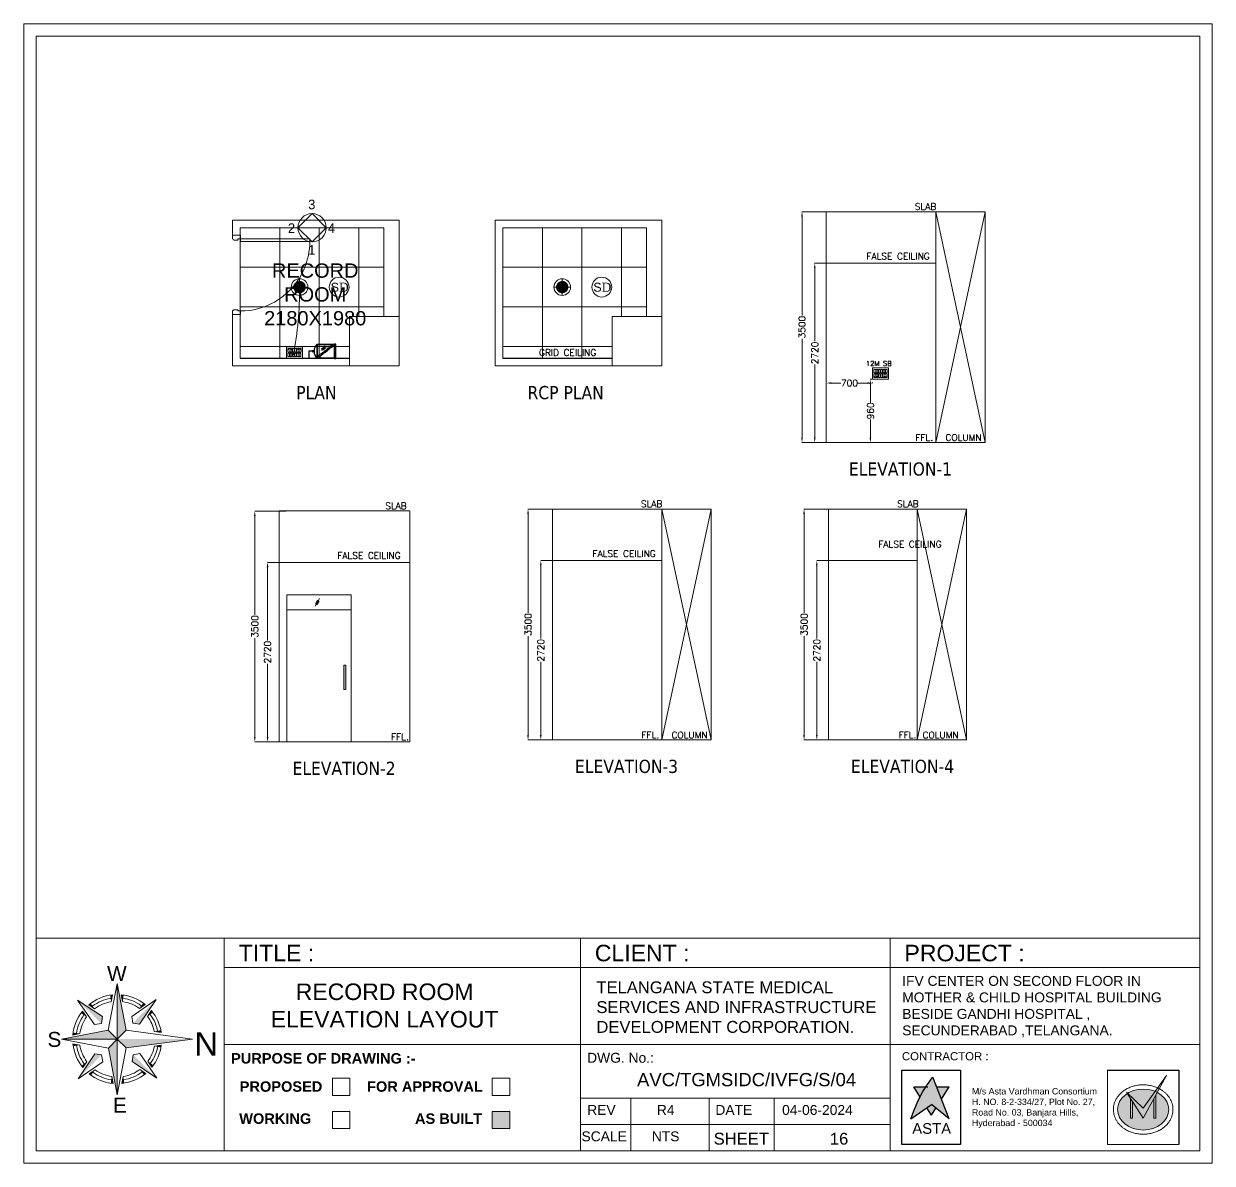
# Model space of a CAD drawing. Extents: x 3552052 to 4102982, y -707811 to -630695.
# Drawn here: x 3672613 to 3690636, y -702424 to -685154 of the extents above; entities that cross this region are included whole.
import ezdxf
from ezdxf.enums import TextEntityAlignment as Align

# ---------------------------------------------------------------- set-up
doc = ezdxf.new("R2010")
doc.units = 0
doc.header["$LTSCALE"] = 6
doc.header["$MEASUREMENT"] = 0
doc.layers.get('0').update_dxf_attribs({"linetype": 'CONTINUOUS', "lineweight": 0})
doc.layers.get('Defpoints').update_dxf_attribs({"linetype": 'CONTINUOUS', "lineweight": 0})
for name, color, linetype, lineweight in [('0.0', 8, 'CONTINUOUS', 0), ('COL', 5, 'CONTINUOUS', 0), ('DIM', 7, 'CONTINUOUS', 0), ('DOOR', 44, 'CONTINUOUS', 0), ('ELE-12M RAW&UPS SB', 40, 'CONTINUOUS', 0), ('ELE-12W LED', 1, 'CONTINUOUS', 0), ('ELE-4M RAW P.SB', 40, 'CONTINUOUS', 0), ('ELE-4M UPS P.SB', 3, 'CONTINUOUS', 0), ('ELE-SOCKET NMBERING', 7, 'CONTINUOUS', 9), ('FA-BELOW SMOKE DERECTOR', 1, 'CONTINUOUS', 0), ('formate text', 8, 'CONTINUOUS', 0), ('hatch', 252, 'CONTINUOUS', 0), ('MEP_HVAC_RA_DUCT', 1, 'CONTINUOUS', 0), ('MEP_HVAC_TEXT', 7, 'CONTINUOUS', 0), ('SECTION', 251, 'CONTINUOUS', 0), ('TITLE', 7, 'CONTINUOUS', 0), ('WALL', 8, 'CONTINUOUS', 0)]:
    doc.layers.add(name, color=color, linetype=linetype, lineweight=lineweight)
doc.layers.add('ELE-LIGHTING WIRING', color=7, linetype='CONTINUOUS', lineweight=0, true_color=0x63d7b6)
doc.layers.add('FIRE EXTINGUISHER', color=7, linetype='CONTINUOUS')
doc.styles.add('Annotation', font='tahoma.ttf')
doc.styles.add('ARIAL', font='arial.ttf')
doc.styles.add('FORMATE', font='arialbd.ttf')
doc.styles.add('PDF Times New Roman', font='times.ttf')
doc.styles.add('ROMANS', font='romans.shx')
doc.styles.get("Standard").update_dxf_attribs({"font": 'SIMPLEX'})
doc.styles.add('style3', font='arialbd.ttf')
doc.dimstyles.new('AEPL1', dxfattribs={"dimtxt": 100, "dimasz": 75, "dimexe": 1.25, "dimexo": 50, "dimtad": 0, "dimdec": 0, "dimtxsty": 'ROMANS', "dimcen": 2.5, "dimclrd": 7, "dimclre": 7, "dimadec": 0, "dimazin": 0, "dimtfac": 1, "dimtdec": 0, "dimtmove": 0, "dimatfit": 3, "dimfxl": 1, "dimlwd": 0, "dimlwe": 0, "dimarcsym": 0})

# ---------------------------------------------------------------- blocks, each defined once
blk = doc.blocks.new('FGG')
at = {"layer": 'ELE-4M UPS P.SB', "color": 8, "linetype": 'ByBlock'}
for p, q in [((3598122, -686041), (3598122, -688021)), ((3598722, -686041), (3598722, -688021)), ((3599322, -686041), (3599322, -687386)), ((3597522, -686641), (3599702, -686641)), ((3597522, -687241), (3599702, -687241)), ((3597522, -687841), (3599182, -687841))]:
    blk.add_line(p, q, dxfattribs=at)
blk.add_lwpolyline([(3597522, -686041), (3597522, -688021), (3599182, -688021), (3599182, -687386), (3599702, -687386), (3599702, -686041), (3597522, -686041)], dxfattribs=at)
blk = doc.blocks.new('FIRE EXTINGUISHER')
at = {"layer": 'FIRE EXTINGUISHER', "color": 1, "ltscale": 0.1}
for p, q in [((-0.112, 1.728), (-0.548, 1.728)), ((-0.112, 1.481), (-0.112, 1.728)), ((-0.112, 1.365), (-0.112, 1.423))]:
    blk.add_line(p, q, dxfattribs=at)
for points in [[(0.372, 1.149), (0.372, -0.029), (-0.597, -0.029), (-0.597, 1.149)], [(0.35, 1.127), (0.35, -0.007), (-0.575, -0.007), (-0.575, 1.127)], [(-0.084, 1.481), (-0.141, 1.481), (-0.141, 1.423), (-0.084, 1.423)], [(-0.597, -0.124), (0.372, -0.124), (0.372, -0.029), (-0.597, -0.029)], [(-0.575, -0.102), (0.35, -0.102), (0.35, -0.052), (-0.575, -0.052)]]:
    blk.add_lwpolyline(points, close=True, dxfattribs=at)
blk.add_arc((-0.112, 0.712), 0.653, 42.04343, 137.91207, dxfattribs=at)
at = {"layer": 'FIRE EXTINGUISHER', "color": 1, "ltscale": 0.1, "insert": (-0.146, 0.52, -243.239), "char_height": 0.139, "width": 0.31903, "attachment_point": 8, "rotation": 308.63605}
blk.add_mtext('ABC EXTINGUISHER', dxfattribs=at)
blk = doc.blocks.new('A$C19B8274B')
at = {"layer": 'DOOR'}
for p, q in [((-45, 925), (-80, 925)), ((-80, 50), (-80, 925)), ((-45, 50), (-45, 925)), ((-45, 50), (-80, 50)), ((-955, -50), (-955, -47.5)), ((-940, -35), (-942.5, -35)), ((-60, -35), (-57.5, -35)), ((-45, -50), (-45, -47.5))]:
    blk.add_line(p, q, dxfattribs=at)
for points in [[(-940, 15), (-955, 15), (-955, 50), (-1000, 50), (-1000, -50), (-955, -50)], [(-940, -35), (-940, 15)], [(-60, 15), (-45, 15), (-45, 50), (0, 50), (0, -50), (-45, -50)], [(-60, -35), (-60, 15)]]:
    blk.add_lwpolyline(points, dxfattribs=at)
at = {"layer": 'DOOR', "color": 145}
blk.add_arc((-80, 50), 875, 90, 182.29244, dxfattribs=at)
at = {"layer": 'DOOR'}
for centre, start, end in [((-955, -35), 270, 0), ((-45, -35), 180, 270)]:
    blk.add_arc(centre, 12.5, start, end, dxfattribs=at)
blk = doc.blocks.new('FGDFGG')
at = {"layer": 'ELE-12M RAW&UPS SB', "color": 40, "ltscale": 10}
for points in [[(3595228, -688021), (3594985, -688021), (3594985, -687846), (3595228, -687846)], [(3595033, -687926), (3595007, -687926), (3595007, -687873), (3595033, -687873)], [(3595068, -687926), (3595041, -687926), (3595041, -687873), (3595068, -687873)], [(3595102, -687926), (3595076, -687926), (3595076, -687873), (3595102, -687873)], [(3595102, -687994), (3595076, -687994), (3595076, -687941), (3595102, -687941)], [(3595137, -687926), (3595111, -687926), (3595111, -687873), (3595137, -687873)], [(3595137, -687994), (3595111, -687994), (3595111, -687941), (3595137, -687941)]]:
    blk.add_lwpolyline(points, close=True, dxfattribs=at)
at = {"layer": 'ELE-12M RAW&UPS SB', "color": 3, "linetype": 'ByBlock'}
blk.add_lwpolyline([(3595172, -687926), (3595145, -687926), (3595145, -687873), (3595172, -687873)], close=True, dxfattribs=at)
at = {"layer": 'ELE-12M RAW&UPS SB', "color": 3, "linetype": 'ByBlock', "elevation": 0}
blk.add_lwpolyline([(3595206, -687926), (3595180, -687926), (3595180, -687873), (3595206, -687873)], close=True, dxfattribs=at)
at = {"layer": 'ELE-4M RAW P.SB', "color": 40, "ltscale": 10}
for p, q in [((3595005, -687941), (3595068, -687941)), ((3595005, -687994), (3595005, -687941)), ((3595068, -687941), (3595068, -687994)), ((3595143, -687941), (3595206, -687941)), ((3595143, -687994), (3595143, -687941)), ((3595206, -687941), (3595206, -687994)), ((3595068, -687994), (3595005, -687994)), ((3595206, -687994), (3595143, -687994))]:
    blk.add_line(p, q, dxfattribs=at)
for centre, radius, start, end in [((3595036, -687955), 3.6, 307.1584, 232.8416), ((3595036, -687958), 2.29, 161.4031, 18.5969), ((3595175, -687955), 3.6, 307.1584, 232.8416), ((3595175, -687958), 2.29, 161.4031, 18.5969), ((3595023, -687978), 3.1, 5.2689, 272.51), ((3595025, -687980), 2.5, 202.6838, 75.0951), ((3595047, -687980), 2.5, 104.9049, 337.3162), ((3595049, -687978), 3.1, 267.49, 174.7311), ((3595162, -687978), 3.1, 5.2689, 272.51), ((3595164, -687980), 2.5, 202.6838, 75.0951), ((3595186, -687980), 2.5, 104.9049, 337.3162), ((3595188, -687978), 3.1, 267.49, 174.7311)]:
    blk.add_arc(centre, radius, start, end, dxfattribs=at)
blk = doc.blocks.new('18W LED')
at = {"layer": 'ELE-12W LED'}
h = blk.add_hatch(dxfattribs=at)
h.set_pattern_fill('ANSI31', color=252)
h.set_pattern_definition([(45, (-1135553.9097, 459369.4158), (-2.24506403, 2.24506403), [])])
edge = h.paths.add_edge_path()
edge.add_arc((0, 0), 85.7, 0, 360)
at = {"layer": 'ELE-12W LED', "color": 1}
for p, q in [((-126, 0), (126, 0)), ((0, -126), (0, 126))]:
    blk.add_line(p, q, dxfattribs=at)
for radius in [126, 85.7]:
    blk.add_circle((0, 0), radius, dxfattribs=at)
blk = doc.blocks.new('SMOKE DETECTOR')
at = {"layer": 'FA-BELOW SMOKE DERECTOR', "color": 7}
blk.add_circle((931029, -118294), 166, dxfattribs=at)
at = {"layer": 'FA-BELOW SMOKE DERECTOR', "insert": (930887, -118373), "char_height": 150, "attachment_point": 7, "style": 'PDF Times New Roman'}
blk.add_mtext('{\\fArial|b0|i0|c0|p34;S}D', dxfattribs=at)
blk = doc.blocks.new('*D180')
at = {"layer": 'Defpoints', "color": 0, "linetype": 'ByBlock', "transparency": 16777216}
for p in [(3684608, -688782), (3685314, -688782), (3684938, -691502)]:
    blk.add_point(p, dxfattribs=at)
at = {"layer": 'ELE-4M UPS P.SB', "color": 7, "linetype": 'ByBlock', "lineweight": 0, "transparency": 16777216}
for p, q in [((3685264, -688782), (3684607, -688782)), ((3684608, -688857), (3684608, -689965)), ((3684608, -691427), (3684608, -690318)), ((3684888, -691502), (3684607, -691502))]:
    blk.add_line(p, q, dxfattribs=at)
at = {"layer": 'ELE-4M UPS P.SB', "color": 7, "linetype": 'ByBlock', "transparency": 16777216}
for points in [[(3684621, -688857), (3684596, -688857), (3684608, -688782)], [(3684596, -691427), (3684621, -691427), (3684608, -691502)]]:
    blk.add_solid(points, dxfattribs=at)
at = {"layer": 'ELE-4M UPS P.SB', "color": 0, "linetype": 'ByBlock', "transparency": 16777216, "insert": (3684608, -690142), "char_height": 100, "attachment_point": 5, "rotation": 90, "style": 'ROMANS'}
blk.add_mtext('2720', dxfattribs=at)
blk = doc.blocks.new('*D181')
at = {"layer": 'Defpoints', "color": 0, "linetype": 'ByBlock', "transparency": 16777216}
for p in [(3684415, -688002), (3684938, -688002), (3684938, -691502)]:
    blk.add_point(p, dxfattribs=at)
at = {"layer": 'ELE-4M UPS P.SB', "color": 7, "linetype": 'ByBlock', "lineweight": 0, "transparency": 16777216}
for p, q in [((3684888, -688002), (3684414, -688002)), ((3684415, -688077), (3684415, -689575)), ((3684415, -691427), (3684415, -689929)), ((3684888, -691502), (3684414, -691502))]:
    blk.add_line(p, q, dxfattribs=at)
at = {"layer": 'ELE-4M UPS P.SB', "color": 7, "linetype": 'ByBlock', "transparency": 16777216}
for points in [[(3684427, -688077), (3684402, -688077), (3684415, -688002)], [(3684402, -691427), (3684427, -691427), (3684415, -691502)]]:
    blk.add_solid(points, dxfattribs=at)
at = {"layer": 'ELE-4M UPS P.SB', "color": 0, "linetype": 'ByBlock', "transparency": 16777216, "insert": (3684415, -689752), "char_height": 100, "attachment_point": 5, "rotation": 90, "style": 'ROMANS'}
blk.add_mtext('3500', dxfattribs=at)
blk = doc.blocks.new('*D182')
at = {"layer": 'Defpoints', "color": 0, "linetype": 'ByBlock', "transparency": 16777216}
for p in [(3684784, -690542), (3684784, -690599), (3685484, -690542)]:
    blk.add_point(p, dxfattribs=at)
at = {"layer": 'ELE-4M UPS P.SB', "color": 7, "linetype": 'ByBlock', "lineweight": 0, "transparency": 16777216}
for p, q in [((3684784, -690592), (3684784, -690600)), ((3684859, -690599), (3685005, -690599)), ((3685409, -690599), (3685263, -690599)), ((3685484, -690592), (3685484, -690600))]:
    blk.add_line(p, q, dxfattribs=at)
at = {"layer": 'ELE-4M UPS P.SB', "color": 7, "linetype": 'ByBlock', "transparency": 16777216}
for points in [[(3684859, -690587), (3684859, -690612), (3684784, -690599)], [(3685409, -690612), (3685409, -690587), (3685484, -690599)]]:
    blk.add_solid(points, dxfattribs=at)
at = {"layer": 'ELE-4M UPS P.SB', "color": 0, "linetype": 'ByBlock', "transparency": 16777216, "insert": (3685134, -690599), "char_height": 100, "attachment_point": 5, "style": 'ROMANS'}
blk.add_mtext('700', dxfattribs=at)
blk = doc.blocks.new('*D183')
at = {"layer": 'Defpoints', "color": 0, "linetype": 'ByBlock', "transparency": 16777216}
for p in [(3685532, -690542), (3685452, -691502), (3685532, -691502)]:
    blk.add_point(p, dxfattribs=at)
at = {"layer": 'ELE-4M UPS P.SB', "color": 7, "linetype": 'ByBlock', "lineweight": 0, "transparency": 16777216}
for p, q in [((3685482, -690542), (3685451, -690542)), ((3685452, -690617), (3685452, -690893)), ((3685452, -691427), (3685452, -691151)), ((3685482, -691502), (3685451, -691502))]:
    blk.add_line(p, q, dxfattribs=at)
at = {"layer": 'ELE-4M UPS P.SB', "color": 7, "linetype": 'ByBlock', "transparency": 16777216}
for points in [[(3685465, -690617), (3685440, -690617), (3685452, -690542)], [(3685440, -691427), (3685465, -691427), (3685452, -691502)]]:
    blk.add_solid(points, dxfattribs=at)
at = {"layer": 'ELE-4M UPS P.SB', "color": 0, "linetype": 'ByBlock', "transparency": 16777216, "insert": (3685452, -691022), "char_height": 100, "attachment_point": 5, "rotation": 90, "style": 'ROMANS'}
blk.add_mtext('960', dxfattribs=at)
blk = doc.blocks.new('*D184')
at = {"layer": 'Defpoints', "color": 0, "linetype": 'ByBlock', "transparency": 16777216}
for p in [(3676310, -693318), (3677015, -693318), (3676640, -696039)]:
    blk.add_point(p, dxfattribs=at)
at = {"layer": 'ELE-4M UPS P.SB', "color": 7, "linetype": 'ByBlock', "lineweight": 0, "transparency": 16777216}
for p, q in [((3676965, -693318), (3676309, -693318)), ((3676310, -693393), (3676310, -694502)), ((3676310, -695964), (3676310, -694855)), ((3676590, -696039), (3676309, -696039))]:
    blk.add_line(p, q, dxfattribs=at)
at = {"layer": 'ELE-4M UPS P.SB', "color": 7, "linetype": 'ByBlock', "transparency": 16777216}
for points in [[(3676322, -693393), (3676297, -693393), (3676310, -693318)], [(3676297, -695964), (3676322, -695964), (3676310, -696039)]]:
    blk.add_solid(points, dxfattribs=at)
at = {"layer": 'ELE-4M UPS P.SB', "color": 0, "linetype": 'ByBlock', "transparency": 16777216, "insert": (3676310, -694678), "char_height": 100, "attachment_point": 5, "rotation": 90, "style": 'ROMANS'}
blk.add_mtext('2720', dxfattribs=at)
blk = doc.blocks.new('*D185')
at = {"layer": 'Defpoints', "color": 0, "linetype": 'ByBlock', "transparency": 16777216}
for p in [(3676116, -692539), (3676640, -692539), (3676640, -696039)]:
    blk.add_point(p, dxfattribs=at)
at = {"layer": 'ELE-4M UPS P.SB', "color": 7, "linetype": 'ByBlock', "lineweight": 0, "transparency": 16777216}
for p, q in [((3676590, -692539), (3676115, -692539)), ((3676116, -692614), (3676116, -694112)), ((3676116, -695964), (3676116, -694465)), ((3676590, -696039), (3676115, -696039))]:
    blk.add_line(p, q, dxfattribs=at)
at = {"layer": 'ELE-4M UPS P.SB', "color": 7, "linetype": 'ByBlock', "transparency": 16777216}
for points in [[(3676129, -692614), (3676104, -692614), (3676116, -692539)], [(3676104, -695964), (3676129, -695964), (3676116, -696039)]]:
    blk.add_solid(points, dxfattribs=at)
at = {"layer": 'ELE-4M UPS P.SB', "color": 0, "linetype": 'ByBlock', "transparency": 16777216, "insert": (3676116, -694289), "char_height": 100, "attachment_point": 5, "rotation": 90, "style": 'ROMANS'}
blk.add_mtext('3500', dxfattribs=at)
blk = doc.blocks.new('*D327')
at = {"layer": 'Defpoints', "color": 0, "linetype": 'ByBlock', "transparency": 16777216}
for p in [(3680454, -693289), (3681159, -693289), (3680784, -696009)]:
    blk.add_point(p, dxfattribs=at)
at = {"layer": 'ELE-4M UPS P.SB', "color": 7, "linetype": 'ByBlock', "lineweight": 0, "transparency": 16777216}
for p, q in [((3681109, -693289), (3680453, -693289)), ((3680454, -693364), (3680454, -694472)), ((3680454, -695934), (3680454, -694826)), ((3680734, -696009), (3680453, -696009))]:
    blk.add_line(p, q, dxfattribs=at)
at = {"layer": 'ELE-4M UPS P.SB', "color": 7, "linetype": 'ByBlock', "transparency": 16777216}
for points in [[(3680466, -693364), (3680441, -693364), (3680454, -693289)], [(3680441, -695934), (3680466, -695934), (3680454, -696009)]]:
    blk.add_solid(points, dxfattribs=at)
at = {"layer": 'ELE-4M UPS P.SB', "color": 0, "linetype": 'ByBlock', "transparency": 16777216, "insert": (3680454, -694649), "char_height": 100, "attachment_point": 5, "rotation": 90, "style": 'ROMANS'}
blk.add_mtext('2720', dxfattribs=at)
blk = doc.blocks.new('*D328')
at = {"layer": 'Defpoints', "color": 0, "linetype": 'ByBlock', "transparency": 16777216}
for p in [(3680260, -692509), (3680784, -692509), (3680784, -696009)]:
    blk.add_point(p, dxfattribs=at)
at = {"layer": 'ELE-4M UPS P.SB', "color": 7, "linetype": 'ByBlock', "lineweight": 0, "transparency": 16777216}
for p, q in [((3680734, -692509), (3680259, -692509)), ((3680260, -692584), (3680260, -694082)), ((3680260, -695934), (3680260, -694436)), ((3680734, -696009), (3680259, -696009))]:
    blk.add_line(p, q, dxfattribs=at)
at = {"layer": 'ELE-4M UPS P.SB', "color": 7, "linetype": 'ByBlock', "transparency": 16777216}
for points in [[(3680273, -692584), (3680248, -692584), (3680260, -692509)], [(3680248, -695934), (3680273, -695934), (3680260, -696009)]]:
    blk.add_solid(points, dxfattribs=at)
at = {"layer": 'ELE-4M UPS P.SB', "color": 0, "linetype": 'ByBlock', "transparency": 16777216, "insert": (3680260, -694259), "char_height": 100, "attachment_point": 5, "rotation": 90, "style": 'ROMANS'}
blk.add_mtext('3500', dxfattribs=at)
blk = doc.blocks.new('*D329')
at = {"layer": 'Defpoints', "color": 0, "linetype": 'ByBlock', "transparency": 16777216}
for p in [(3684640, -693289), (3685345, -693289), (3684969, -696009)]:
    blk.add_point(p, dxfattribs=at)
at = {"layer": 'ELE-4M UPS P.SB', "color": 7, "linetype": 'ByBlock', "lineweight": 0, "transparency": 16777216}
for p, q in [((3685295, -693289), (3684638, -693289)), ((3684640, -693364), (3684640, -694472)), ((3684640, -695934), (3684640, -694826)), ((3684919, -696009), (3684638, -696009))]:
    blk.add_line(p, q, dxfattribs=at)
at = {"layer": 'ELE-4M UPS P.SB', "color": 7, "linetype": 'ByBlock', "transparency": 16777216}
for points in [[(3684652, -693364), (3684627, -693364), (3684640, -693289)], [(3684627, -695934), (3684652, -695934), (3684640, -696009)]]:
    blk.add_solid(points, dxfattribs=at)
at = {"layer": 'ELE-4M UPS P.SB', "color": 0, "linetype": 'ByBlock', "transparency": 16777216, "insert": (3684640, -694649), "char_height": 100, "attachment_point": 5, "rotation": 90, "style": 'ROMANS'}
blk.add_mtext('2720', dxfattribs=at)
blk = doc.blocks.new('*D330')
at = {"layer": 'Defpoints', "color": 0, "linetype": 'ByBlock', "transparency": 16777216}
for p in [(3684446, -692509), (3684969, -692509), (3684969, -696009)]:
    blk.add_point(p, dxfattribs=at)
at = {"layer": 'ELE-4M UPS P.SB', "color": 7, "linetype": 'ByBlock', "lineweight": 0, "transparency": 16777216}
for p, q in [((3684919, -692509), (3684445, -692509)), ((3684446, -692584), (3684446, -694082)), ((3684446, -695934), (3684446, -694436)), ((3684919, -696009), (3684445, -696009))]:
    blk.add_line(p, q, dxfattribs=at)
at = {"layer": 'ELE-4M UPS P.SB', "color": 7, "linetype": 'ByBlock', "transparency": 16777216}
for points in [[(3684459, -692584), (3684434, -692584), (3684446, -692509)], [(3684434, -695934), (3684459, -695934), (3684446, -696009)]]:
    blk.add_solid(points, dxfattribs=at)
at = {"layer": 'ELE-4M UPS P.SB', "color": 0, "linetype": 'ByBlock', "transparency": 16777216, "insert": (3684446, -694259), "char_height": 100, "attachment_point": 5, "rotation": 90, "style": 'ROMANS'}
blk.add_mtext('3500', dxfattribs=at)
blk = doc.blocks.new('A$C4A7C6C7E')
at = {"layer": 'TITLE', "color": 8, "lineweight": 5}
for p, q in [((-4207, 4144), (0, 26095)), ((0, 26095), (0, 0)), ((0, 0), (0, 26095)), ((4144, 4207), (0, 26095)), ((-6941, 10518), (-18592, 18312)), ((-10622, 6781), (-18592, 18312)), ((-2825, 17519), (-2234, 20757)), ((2559, 17560), (1919, 20788)), ((6781, 10622), (18312, 18592)), ((10518, 6941), (18312, 18592)), ((-14385, 10390), (-16257, 13098)), ((-10607, 14226), (-13343, 16056)), ((10390, 14385), (13098, 16257)), ((14226, 10607), (16056, 13343)), ((-7437, 7325), (-10622, 6781)), ((-7437, 7325), (-6941, 10518)), ((7325, 7437), (6781, 10622)), ((7325, 7437), (10518, 6941)), ((-4207, 4144), (-26095, 0)), ((0, 0), (-26095, 0)), ((-26095, 0), (0, 0)), ((-4144, -4207), (-26095, 0)), ((-17560, 2559), (-20788, 1919)), ((-4207, 4144), (0, 0)), ((0, 0), (-4207, 4144)), ((0, 0), (-4144, -4207)), ((-4144, -4207), (0, 0)), ((0, 0), (4144, 4207)), ((4144, 4207), (0, 0)), ((0, 0), (4207, -4144)), ((4207, -4144), (0, 0)), ((0, 0), (0, -26095)), ((0, -26095), (0, 0)), ((17394, 3514), (20646, 3095)), ((17394, 3514), (20646, 3095)), ((-17519, -2825), (-20757, -2234)), ((-4144, -4207), (0, -26095)), ((4207, -4144), (0, -26095)), ((17433, -3312), (20680, -2857)), ((17433, -3312), (20680, -2857)), ((17434, -3310), (20680, -2857)), ((-10518, -6941), (-18312, -18592)), ((-6781, -10622), (-18312, -18592)), ((-14226, -10607), (-16056, -13343)), ((-7325, -7437), (-10518, -6941)), ((-7325, -7437), (-6781, -10622)), ((7437, -7325), (6941, -10518)), ((6941, -10518), (18592, -18312)), ((7437, -7325), (10622, -6781)), ((10622, -6781), (18592, -18312)), ((14385, -10390), (16257, -13098)), ((-10390, -14385), (-13098, -16257)), ((10607, -14226), (13343, -16056)), ((-2559, -17560), (-1919, -20788)), ((2825, -17519), (2234, -20757))]:
    blk.add_line(p, q, dxfattribs=at)
at = {"layer": 'TITLE', "color": 5}
for p in [(4144, 4207), (4207, -4144)]:
    blk.add_line(p, (35289, 0), dxfattribs=at)
at = {"layer": 'TITLE', "color": 8, "lineweight": 5}
for radius, start, end in [(20877, 96.14269, 129.72625), (19311, 99.1612, 126.70773), (17745, 99.1612, 126.70773), (20877, 51.14269, 84.72625), (17745, 54.16121, 81.70773), (19311, 54.16121, 81.70773), (20877, 141.14269, 174.72625), (19311, 144.16121, 171.70773), (19311, 9.85136, 36.70773), (20877, 8.52692, 39.72625), (17745, 144.16121, 171.70773), (17745, 11.42181, 36.70773), (20877, 186.14269, 219.72625), (19311, 189.1612, 216.70773), (17745, 189.1612, 216.70773), (17745, 324.16121, 349.24868), (19311, 324.16121, 350.81434), (20877, 321.14269, 352.1348), (20877, 231.14269, 264.72625), (19311, 234.16121, 261.70773), (17745, 234.16121, 261.70773), (20877, 276.14269, 309.72625), (17745, 279.1612, 306.70773), (19311, 279.1612, 306.70773)]:
    blk.add_arc((0, 0), radius, start, end, dxfattribs=at)
for points in [[(0, 26095), (4144, 4207), (0, 0)], [(-18592, 18312), (-6941, 10518), (-7437, 7325)], [(-13343, 16056), (-12479, 16737), (-10607, 14226)], [(-3324, 20610), (-2234, 20757), (-2825, 17519)], [(3011, 20658), (1919, 20788), (2559, 17560)], [(18312, 18592), (10518, 6941), (7325, 7437)], [(13098, 16257), (12223, 16924), (10390, 14385)], [(-16257, 13098), (-16924, 12223), (-14385, 10390)], [(16056, 13343), (16737, 12479), (14226, 10607)], [(-26095, 0), (-4207, 4144), (0, 0)], [(-20658, 3011), (-20788, 1919), (-17560, 2559)], [(0, -26095), (-4144, -4207), (0, 0)], [(20646, 3095), (20457, 4167), (17394, 3514)], [(-20610, -3324), (-20757, -2234), (-17519, -2825)], [(20680, -2857), (20503, -3930), (17433, -3312)], [(-18312, -18592), (-10518, -6941), (-7325, -7437)], [(-16056, -13343), (-16737, -12479), (-14226, -10607)], [(18592, -18312), (6941, -10518), (7437, -7325)], [(16257, -13098), (16924, -12223), (14385, -10390)], [(-13098, -16257), (-12223, -16924), (-10390, -14385)], [(13343, -16056), (12479, -16737), (10607, -14226)], [(-3011, -20658), (-1919, -20788), (-2559, -17560)], [(3324, -20610), (2234, -20757), (2825, -17519)]]:
    blk.add_solid(points, dxfattribs=at)
at = {"layer": 'TITLE', "color": 5}
blk.add_solid([(35289, 0), (4207, -4144), (0, 0)], dxfattribs=at)
blk = doc.blocks.new('IVF-CONTRACTOR')
at = {"lineweight": -3, "true_color": 0x293189}
h = blk.add_hatch(color=177, dxfattribs=at)
h.dxf.hatch_style = 1
edge = h.paths.add_edge_path()
edge.add_spline(control_points=[(3037286, -1386527), (3037185, -1386667), (3036944, -1387001), (3036801, -1387388), (3036719, -1387609)], knot_values=[0, 0, 0, 0, 519.520055, 1226.818077, 1226.818077, 1226.818077, 1226.818077], degree=3, periodic=0)
edge.add_line((3036719, -1387609), (3037255, -1387240))
edge.add_line((3037255, -1387240), (3037717, -1387609))
edge.add_line((3037717, -1387609), (3037286, -1386527))
at = {"lineweight": -3, "true_color": 0xc7c8ca}
h = blk.add_hatch(color=9, dxfattribs=at)
h.dxf.hatch_style = 1
edge = h.paths.add_edge_path()
edge.add_spline(control_points=[(3036953, -1387033), (3036967, -1387008), (3037022, -1386919), (3037088, -1386836), (3037139, -1386779)], knot_values=[3356.588859, 3356.588859, 3356.588859, 3356.588859, 3831.174934, 5081.098827, 5081.098827, 5081.098827, 5081.098827], degree=3, periodic=0)
edge.add_line((3037139, -1386779), (3036793, -1386779))
edge.add_line((3036793, -1386779), (3036953, -1387033))
h.paths.add_polyline_path([(3037717, -1386779), (3037386, -1386779), (3037515, -1387102)])
h.paths.add_polyline_path([(3037370, -1387332), (3037255, -1387240), (3037134, -1387323), (3037255, -1387517)])
at = {"true_color": 0xed1f24}
h = blk.add_hatch(color=240, dxfattribs=at)
h.dxf.hatch_style = 1
edge = h.paths.add_edge_path()
edge.add_line((3042329, -1386921), (3042349, -1386951))
edge.add_ellipse((3042760, -1387369), major_axis=(-665, 0), ratio=0.800236, start_angle=-52.6357, end_angle=-51.8324, ccw=False)
edge.add_line((3042356, -1386946), (3042329, -1386921))
at = {"layer": '0.0', "true_color": 0xed1f24}
h = blk.add_hatch(color=240, dxfattribs=at)
h.dxf.hatch_style = 1
edge = h.paths.add_edge_path()
edge.add_line((3042760, -1387590), (3043125, -1386925))
edge.add_ellipse((3042760, -1387369), major_axis=(-665, 0), ratio=0.800236, start_angle=-123.3804, end_angle=-117.8517)
edge.add_line((3043070, -1386899), (3042760, -1387331))
edge.add_line((3042760, -1387331), (3042356, -1386946))
edge.add_ellipse((3042760, -1387369), major_axis=(-665, 0), ratio=0.800236, start_angle=-52.6357, end_angle=-51.8324)
edge.add_line((3042349, -1386951), (3042760, -1387590))
edge = h.paths.add_edge_path()
edge.add_spline(control_points=[(3043179, -1386828), (3043165, -1386821), (3043150, -1386814), (3043136, -1386807)], knot_values=[-2.156071, -2.156071, -2.156071, -2.156071, -2.090953, -2.090953, -2.090953, -2.090953], degree=3, periodic=0)
edge.add_line((3043136, -1386807), (3043070, -1386899))
edge.add_ellipse((3042760, -1387369), major_axis=(-665, 0), ratio=0.800236, start_angle=-123.3804, end_angle=-117.8517, ccw=False)
edge.add_line((3043125, -1386925), (3043179, -1386828))
edge = h.paths.add_edge_path()
edge.add_line((3043367, -1386486), (3043136, -1386807))
edge.add_spline(control_points=[(3043136, -1386807), (3043150, -1386814), (3043165, -1386821), (3043179, -1386828)], knot_values=[-2.156071, -2.156071, -2.156071, -2.156071, -2.090953, -2.090953, -2.090953, -2.090953], degree=3, periodic=0)
edge.add_line((3043179, -1386828), (3043367, -1386486))
at = {"layer": '0.0', "true_color": 0x139b48}
h = blk.add_hatch(color=114, dxfattribs=at)
h.dxf.hatch_style = 1
edge = h.paths.add_edge_path()
edge.add_ellipse((3042760, -1387369), major_axis=(-665, 0), ratio=0.800236, start_angle=-51.8324, end_angle=236.6196)
edge.add_line((3043125, -1386925), (3043091, -1386988))
edge.add_line((3043091, -1386988), (3043091, -1387590))
edge.add_line((3043091, -1387590), (3043036, -1387590))
edge.add_line((3043036, -1387590), (3043036, -1387088))
edge.add_line((3043036, -1387088), (3042760, -1387590))
edge.add_line((3042760, -1387590), (3042484, -1387160))
edge.add_line((3042484, -1387160), (3042484, -1387590))
edge.add_line((3042484, -1387590), (3042428, -1387590))
edge.add_line((3042428, -1387590), (3042428, -1387075))
edge.add_line((3042428, -1387075), (3042349, -1386951))
edge = h.paths.add_edge_path()
edge.add_ellipse((3042760, -1387369), major_axis=(-665, 0), ratio=0.800236, start_angle=-117.8517, end_angle=-52.6357)
edge.add_line((3042356, -1386946), (3042760, -1387331))
edge.add_line((3042760, -1387331), (3043070, -1386899))
at = {"layer": '0.0', "true_color": 0x000000}
h = blk.add_hatch(color=18, dxfattribs=at)
h.dxf.hatch_style = 1
h.paths.add_polyline_path([(3042484, -1387160), (3042428, -1387075), (3042428, -1387590), (3042484, -1387590)])
h.paths.add_polyline_path([(3043036, -1387590), (3043091, -1387590), (3043091, -1386988), (3043036, -1387088)])
at = {"lineweight": -3}
for p, q in [((3036484, -1386350), (3038013, -1386350)), ((3036484, -1388267), (3036484, -1386350)), ((3036485, -1386350), (3038009, -1386350)), ((3036485, -1388278), (3036485, -1386350)), ((3038013, -1386350), (3038013, -1388267)), ((3041829, -1386350), (3043688, -1386350)), ((3043688, -1386350), (3043688, -1388278)), ((3038011, -1388278), (3036483, -1388278))]:
    blk.add_line(p, q, dxfattribs=at)
at = {"color": 251, "lineweight": -3, "true_color": 0x636466}
for p, q in [((3037717, -1387609), (3037286, -1386527)), ((3036793, -1386779), (3037155, -1386779)), ((3036953, -1387033), (3036793, -1386779)), ((3037386, -1386779), (3037717, -1386779)), ((3037515, -1387102), (3037717, -1386779)), ((3036719, -1387609), (3037255, -1387240)), ((3037717, -1387609), (3037255, -1387240)), ((3037255, -1387517), (3037134, -1387323)), ((3037255, -1387517), (3037370, -1387332))]:
    blk.add_line(p, q, dxfattribs=at)
blk.add_spline([(3036719, -1387609), (3036998, -1386959), (3037286, -1386527)], degree=3, dxfattribs=at)
at = {"layer": '0.0'}
for p, q in [((3036485, -1386350), (3038009, -1386350)), ((3036485, -1388278), (3036485, -1386350)), ((3036485, -1388278), (3036485, -1386350)), ((3036485, -1386350), (3038009, -1386350)), ((3038013, -1386350), (3038013, -1388278)), ((3041829, -1386350), (3043688, -1386350)), ((3041829, -1388278), (3041829, -1386350)), ((3043688, -1386350), (3043688, -1388278)), ((3038009, -1388278), (3036485, -1388278)), ((3043688, -1388278), (3041829, -1388278))]:
    blk.add_line(p, q, dxfattribs=at)
at = {"layer": '0.0', "color": 18, "true_color": 0x000000}
for p, q in [((3042760, -1387590), (3043367, -1386486)), ((3042760, -1387331), (3043367, -1386486)), ((3042760, -1387590), (3042329, -1386921)), ((3042329, -1386921), (3042760, -1387331)), ((3042428, -1387075), (3042428, -1387590)), ((3042484, -1387590), (3042484, -1387160)), ((3043036, -1387088), (3043036, -1387590)), ((3043091, -1387590), (3043091, -1386988)), ((3042428, -1387590), (3042484, -1387590)), ((3043036, -1387590), (3043091, -1387590))]:
    blk.add_line(p, q, dxfattribs=at)
at = {"layer": '0.0'}
blk.add_ellipse((3042760, -1387369), major_axis=(-665, 0), ratio=0.800236, start_param=-3.141592653589793, end_param=3.141592653589793, dxfattribs=at)
blk.add_open_spline([(3043535, -1387369), (3043535, -1387353), (3043534, -1387336), (3043530, -1387296), (3043527, -1387272), (3043516, -1387226), (3043509, -1387202), (3043492, -1387157), (3043483, -1387135), (3043460, -1387092), (3043448, -1387071), (3043420, -1387031), (3043405, -1387011), (3043372, -1386974), (3043355, -1386956), (3043318, -1386922), (3043298, -1386906), (3043258, -1386875), (3043236, -1386861), (3043183, -1386829), (3043150, -1386812), (3043081, -1386783), (3043045, -1386771), (3042972, -1386750), (3042935, -1386742), (3042860, -1386731), (3042821, -1386728), (3042745, -1386726), (3042706, -1386727), (3042630, -1386735), (3042593, -1386741), (3042518, -1386757), (3042482, -1386768), (3042412, -1386794), (3042377, -1386809), (3042312, -1386843), (3042280, -1386862), (3042221, -1386905), (3042194, -1386928), (3042147, -1386974), (3042127, -1386996), (3042091, -1387042), (3042074, -1387067), (3042045, -1387117), (3042033, -1387143), (3042012, -1387197), (3042003, -1387225), (3041992, -1387276), (3041988, -1387299), (3041984, -1387347), (3041984, -1387371), (3041986, -1387418), (3041989, -1387442), (3041997, -1387489), (3042003, -1387512), (3042018, -1387557), (3042026, -1387580), (3042047, -1387623), (3042058, -1387645), (3042084, -1387686), (3042098, -1387706), (3042129, -1387744), (3042145, -1387762), (3042180, -1387798), (3042199, -1387814), (3042238, -1387846), (3042259, -1387861), (3042311, -1387894), (3042343, -1387912), (3042409, -1387944), (3042444, -1387957), (3042515, -1387980), (3042552, -1387989), (3042626, -1388003), (3042664, -1388007), (3042740, -1388012), (3042778, -1388012), (3042854, -1388008), (3042892, -1388003), (3042966, -1387989), (3043003, -1387980), (3043074, -1387958), (3043109, -1387944), (3043175, -1387913), (3043208, -1387895), (3043268, -1387856), (3043297, -1387834), (3043351, -1387787), (3043376, -1387761), (3043416, -1387713), (3043432, -1387690), (3043462, -1387643), (3043475, -1387619), (3043497, -1387569), (3043507, -1387543), (3043522, -1387491), (3043527, -1387464), (3043533, -1387415), (3043535, -1387392), (3043535, -1387369)], degree=3, knots=[-3.141593, -3.141593, -3.141593, -3.141593, -3.06788, -3.06788, -2.960953, -2.960953, -2.854026, -2.854026, -2.747099, -2.747099, -2.640172, -2.640172, -2.533245, -2.533245, -2.426319, -2.426319, -2.319392, -2.319392, -2.212465, -2.212465, -2.059875, -2.059875, -1.907286, -1.907286, -1.754697, -1.754697, -1.602107, -1.602107, -1.449518, -1.449518, -1.296928, -1.296928, -1.144339, -1.144339, -0.99175, -0.99175, -0.83916, -0.83916, -0.686571, -0.686571, -0.558641, -0.558641, -0.43071, -0.43071, -0.30278, -0.30278, -0.17485, -0.17485, -0.068516, -0.068516, 0.037819, 0.037819, 0.144154, 0.144154, 0.250488, 0.250488, 0.356823, 0.356823, 0.463157, 0.463157, 0.569492, 0.569492, 0.675826, 0.675826, 0.782161, 0.782161, 0.888495, 0.888495, 1.039928, 1.039928, 1.191361, 1.191361, 1.342794, 1.342794, 1.494227, 1.494227, 1.64566, 1.64566, 1.797093, 1.797093, 1.948526, 1.948526, 2.099959, 2.099959, 2.251392, 2.251392, 2.402825, 2.402825, 2.554258, 2.554258, 2.675591, 2.675591, 2.796924, 2.796924, 2.918258, 2.918258, 3.039591, 3.039591, 3.141593, 3.141593, 3.141593, 3.141593], dxfattribs=at)
at = {"lineweight": -3, "attachment_point": 1, "style": 'ARIAL'}
for s, width, gutter_width, insert, char_height in [('{\\C256;CONTRACTOR :}', 3919.85, 1060, (3036485, -1385878), 212.06), ('{\\C256;M/s Asta Vardhman Consortium\\PH. NO. 8-2-334/27, Plot No. 27, Road No. 03, Banjara Hills, Hyderabad - 500034}', 3696.75, 822, (3038306, -1386813), 164.38)]:
    blk.add_mtext_dynamic_manual_height_columns(s, width=width, gutter_width=gutter_width, heights=[0], dxfattribs=dict(at, insert=insert, char_height=char_height))
at = {"lineweight": 100, "insert": (3036754, -1387723), "char_height": 276.9, "attachment_point": 1, "style": 'ARIAL'}
blk.add_mtext_dynamic_manual_height_columns('ASTA', width=997.56, gutter_width=254, heights=[0], dxfattribs=at)

msp = doc.modelspace()

# ---------------------------------------------------------------- hatches: boundary and pattern name
at = {"linetype": 'Continuous', "ltscale": 0.1}
h = msp.add_hatch(color=254, dxfattribs=at)
h.dxf.hatch_style = 1
h.paths.add_polyline_path([(3677466, -695242.5), (3677498.7, -695242.5), (3677498.7, -694875), (3677466, -694875)])
at = {"layer": 'MEP_HVAC_TEXT', "linetype": 'ByBlock'}
h = msp.add_hatch(color=1, dxfattribs=at)
h.dxf.hatch_style = 1
h.paths.add_polyline_path([(3679717.8, -701638.3), (3679717.8, -701898.8), (3679983.6, -701898.8), (3679983.6, -701638.3)])

# ---------------------------------------------------------------- linework, layer by layer
for p, q in [((3690449.6, -699014.8), (3672799.4, -699014.8)), ((3672799.4, -702237.6), (3672799.4, -699014.8)), ((3681053.8, -702237.6), (3681053.8, -699014.8))]:
    msp.add_line(p, q)
at = {"color": 7}
msp.add_line((3690449.6, -702237.6), (3681053.8, -702237.6), dxfattribs=at)
for points in [[(3690636.4, -685153.8), (3690636.4, -702424.4), (3672612.6, -702424.4), (3672612.6, -685153.8)], [(3690449.6, -685340.6), (3690449.6, -702237.6), (3672799.4, -702237.6), (3672799.4, -685340.6)], [(3676984.8, -688030.6), (3676770.4, -688245), (3676984.8, -688459.5), (3677199.2, -688245), (3676984.8, -688030.6)]]:
    msp.add_lwpolyline(points, close=True)
at = {"color": 5, "linetype": 'Continuous', "ltscale": 0.1}
msp.add_lwpolyline([(3677466, -695242.5), (3677498.7, -695242.5), (3677498.7, -694875), (3677466, -694875)], close=True, dxfattribs=at)
msp.add_circle((3676984.8, -688245), 214.4)
at = {"layer": '0.0', "color": 7, "lineweight": 15, "elevation": -100}
for points in [[(3677292.5, -701135.8), (3677558.2, -701135.8), (3677558.2, -701396.3), (3677292.5, -701396.3)], [(3679717.8, -701135.8), (3679983.6, -701135.8), (3679983.6, -701396.3), (3679717.8, -701396.3)], [(3677292.5, -701638.3), (3677558.2, -701638.3), (3677558.2, -701898.8), (3677292.5, -701898.8)], [(3679717.8, -701638.3), (3679983.6, -701638.3), (3679983.6, -701898.8), (3679717.8, -701898.8)]]:
    msp.add_lwpolyline(points, close=True, dxfattribs=at)
at = {"layer": 'COL', "color": 8}
for p, q in [((3686444, -688001.8), (3687194, -691501.8)), ((3686444, -691501.8), (3687194, -688001.8)), ((3682289.4, -692509.1), (3683039.4, -696009.1)), ((3682289.4, -696009.1), (3683039.4, -692509.1)), ((3686160.2, -692509.1), (3686910.2, -696009.1)), ((3686160.2, -696009.1), (3686910.2, -692509.1))]:
    msp.add_line(p, q, dxfattribs=at)
for points in [[(3686444, -691501.8), (3686444, -688001.8), (3687194, -688001.8), (3687194, -691501.8)], [(3677554.7, -690339.9), (3677554.7, -689589.9), (3678304.7, -689589.9), (3678304.7, -690339.9)], [(3681538.5, -690339.9), (3681538.5, -689589.9), (3682288.5, -689589.9), (3682288.5, -690339.9)], [(3682289.4, -696009.1), (3682289.4, -692509.1), (3683039.4, -692509.1), (3683039.4, -696009.1)], [(3686160.2, -696009.1), (3686160.2, -692509.1), (3686910.2, -692509.1), (3686910.2, -696009.1)]]:
    msp.add_lwpolyline(points, close=True, dxfattribs=at)
at = {"layer": 'ELE-LIGHTING WIRING', "linetype": 'ByBlock'}
msp.add_arc((3671632.9, -689182.8), 5162.1, 348.95725, 0.41921, dxfattribs=at)
at = {"layer": 'hatch', "color": 7}
msp.add_line((3690449.6, -699014), (3690449.6, -702237.6), dxfattribs=at)
at = {"layer": 'MEP_HVAC_RA_DUCT', "color": 8, "linetype": 'ByBlock'}
for p, q in [((3684784, -688001.8), (3684784, -691501.8)), ((3676485.3, -692538.6), (3676485.3, -696038.6)), ((3678465.3, -692538.6), (3678465.3, -696038.6)), ((3680629.4, -692509.1), (3680629.4, -696009.1)), ((3684815.2, -692509.1), (3684815.2, -696009.1)), ((3686910.2, -692509.1), (3686910.2, -696009.1))]:
    msp.add_line(p, q, dxfattribs=at)
for points in [[(3686444, -688001.8), (3684784, -688001.8)], [(3686444, -688781.6), (3684784, -688781.6)], [(3687194, -691501.8), (3684784, -691501.8)], [(3678465.3, -692538.6), (3676485.3, -692538.6)], [(3682289.4, -692509.1), (3680629.4, -692509.1)], [(3686475.2, -692509.1), (3684815.2, -692509.1)], [(3678465.3, -693318.4), (3676485.3, -693318.4)], [(3682289.4, -693288.9), (3680629.4, -693288.9)], [(3686160.2, -693288.9), (3684815.2, -693288.9)], [(3678465.3, -696038.6), (3676485.3, -696038.6)], [(3683039.4, -696009.1), (3680629.4, -696009.1)], [(3686910.2, -696009.1), (3684815.2, -696009.1)]]:
    msp.add_lwpolyline(points, dxfattribs=at)
at = {"layer": 'MEP_HVAC_RA_DUCT', "color": 5, "linetype": 'ByBlock'}
for points in [[(3676600.3, -694038.6), (3677580.3, -694038.6), (3677580.3, -693808.6), (3676600.3, -693808.6)], [(3676600.3, -696038.6), (3677580.3, -696038.6), (3677580.3, -694038.6), (3676600.3, -694038.6)]]:
    msp.add_lwpolyline(points, close=True, dxfattribs=at)
at = {"layer": 'MEP_HVAC_TEXT', "linetype": 'ByBlock'}
for p, q in [((3675652.3, -699014.8), (3675652.3, -702237.6)), ((3685749.6, -699014.8), (3685749.6, -702237.6)), ((3681053.8, -699459), (3675652.3, -699459)), ((3685749.6, -699459), (3681053.8, -699459)), ((3685749.6, -699459), (3690449.6, -699459)), ((3681053.8, -700625.8), (3675652.3, -700625.8)), ((3685749.6, -700626.2), (3681049.6, -700625.8)), ((3685749.6, -700626.2), (3690449.6, -700625.8)), ((3681053.8, -701437.6), (3685749.6, -701437.6)), ((3681817.1, -701437.6), (3681817.1, -702237.6)), ((3683006.1, -701437.6), (3683006.1, -702237.6)), ((3683992.6, -701437.6), (3683992.6, -702237.6)), ((3681053.8, -701837.6), (3685749.6, -701837.6))]:
    msp.add_line(p, q, dxfattribs=at)
at = {"layer": 'SECTION', "color": 5, "ltscale": 500}
for p, q in [((3677031.5, -693982.5), (3677098.9, -693864.5)), ((3677036.5, -693947.8), (3677068.9, -693891.1)), ((3677058.6, -693960.9), (3677090.6, -693905))]:
    msp.add_line(p, q, dxfattribs=at)
at = {"layer": 'WALL', "color": 8, "linetype": 'ByBlock'}
for p, q in [((3675779.8, -688130), (3678304.7, -688130)), ((3675779.8, -688130), (3675779.8, -688360)), ((3678304.7, -689589.9), (3678304.7, -688130)), ((3679763.6, -688130), (3682288.5, -688130)), ((3679763.6, -688130), (3679763.6, -689560)), ((3682288.5, -689589.9), (3682288.5, -688130)), ((3675894.8, -688245), (3678074.7, -688245)), ((3675894.8, -688245), (3675894.8, -688360)), ((3678074.8, -689589.9), (3678074.8, -688245)), ((3679878.6, -688245), (3682058.5, -688245)), ((3679878.6, -688245), (3679878.6, -689560)), ((3682058.6, -689589.9), (3682058.5, -688245)), ((3675779.8, -688360), (3675894.8, -688360)), ((3675779.8, -689560), (3675779.8, -690339.9)), ((3675779.8, -689560), (3675894.8, -689560)), ((3675894.8, -689560), (3675894.8, -690224.9)), ((3679763.6, -689560), (3679763.6, -690339.9)), ((3679878.6, -689560), (3679878.6, -690224.9)), ((3675894.8, -690224.9), (3677554.7, -690224.9)), ((3679878.6, -690224.9), (3681538.5, -690224.9)), ((3675779.8, -690339.9), (3677554.7, -690339.9)), ((3679763.6, -690339.9), (3681538.5, -690339.9))]:
    msp.add_line(p, q, dxfattribs=at)

# ---------------------------------------------------------------- block references
at = {"color": 240, "true_color": 0xed1f24, "xscale": 0.5830909662492498, "yscale": 0.5830909662492498, "zscale": 0.5830909662492498}
msp.add_blockref('IVF-CONTRACTOR', (1915383.3, 107351.7), dxfattribs=at)
at = {"layer": 'DOOR', "color": 8, "linetype": 'Continuous', "xscale": -1.2, "yscale": 1.2, "zscale": 1.2, "rotation": 269.9999999999842}
msp.add_blockref('A$C19B8274B', (3675839.8, -688360), dxfattribs=at)
at = {"layer": 'ELE-12W LED', "color": 6, "xscale": -1}
for p in [(3676794.8, -689145), (3680778.6, -689145)]:
    msp.add_blockref('18W LED', p, dxfattribs=at)
at = {"layer": 'ELE-4M UPS P.SB', "color": 0, "linetype": 'ByBlock'}
for name, p in [('FGG', (78372.7, -2203.6)), ('FGG', (82356.5, -2203.6)), ('FGDFGG', (90499.3, -2520.4))]:
    msp.add_blockref(name, p, dxfattribs=at)
at = {"layer": 'ELE-4M UPS P.SB', "color": 0, "linetype": 'ByBlock', "rotation": 180}
msp.add_blockref('FGDFGG', (7271823.2, -1378071.4), dxfattribs=at)
at = {"layer": 'FA-BELOW SMOKE DERECTOR', "color": 6, "xscale": 0.9035551315104862, "yscale": 0.9035551315104862, "zscale": 0.9035551315104862}
for p in [(2836159, -582260), (2840142.8, -582260)]:
    msp.add_blockref('SMOKE DETECTOR', p, dxfattribs=at)
at = {"layer": 'FIRE EXTINGUISHER', "color": 0, "linetype": 'ByBlock', "xscale": 221.759849953912, "yscale": 221.759849953912, "zscale": 221.759849953912, "rotation": 89.99999999961115}
msp.add_blockref('FIRE EXTINGUISHER', (3677317.8, -690092.4), dxfattribs=at)
at = {"layer": 'TITLE', "linetype": 'Continuous', "extrusion": (1.31196e-09, -7.57547e-09, 1), "xscale": 0.03235129532987182, "yscale": 0.03235129532987182, "zscale": 0.03235129532987182}
msp.add_blockref('A$C4A7C6C7E', (3674029.6, -700543.1, 0), dxfattribs=at)

# ---------------------------------------------------------------- texts
at = {"ltscale": 0.1, "char_height": 136.805, "width": 184.566, "attachment_point": 5, "rotation": 0.1103}
for s, insert in [('\\pxqc;{\\F.shx.shx|c0;\\H1.0669x;3}', (3676980.4, -687893.2)), ('\\pxqc;{\\F.shx.shx|c0;\\H1.0669x;2}', (3676673, -688251.1)), ('\\pxqc;{\\F.shx.shx|c0;\\H1.0669x;4}', (3677278.9, -688251.1)), ('\\pxqc;{\\F.shx.shx;\\H1.0669x;1}', (3676980.4, -688582.2))]:
    msp.add_mtext(s, dxfattribs=dict(at, insert=insert))
at = {"char_height": 200, "width": 2697.906, "attachment_point": 3, "style": 'Annotation'}
for s, insert in [('\\pxql;PLAN', (3679442.7, -690643.9)), ('\\pxql;RCP PLAN', (3682949.4, -690643.9)), ('\\pxql;ELEVATION-1', (3687824.2, -691801.9)), ('\\pxql;ELEVATION-2', (3679385.7, -696338.7)), ('\\pxql;ELEVATION-3', (3683669.7, -696309.2)), ('\\pxql;ELEVATION-4', (3687855.4, -696309.2))]:
    msp.add_mtext(s, dxfattribs=dict(at, insert=insert))
at = {"layer": 'DIM', "color": 8, "insert": (3677032.6, -689256.9), "char_height": 216.75, "width": 2086.034, "attachment_point": 5, "style": 'ARIAL'}
msp.add_mtext('RECORD\\PROOM 2180X1980', dxfattribs=at)
at = {"layer": 'ELE-SOCKET NMBERING', "color": 0, "attachment_point": 1, "style": 'Annotation'}
for s, insert, char_height, width in [('{\\Fromans|c0;SLAB}', (3686126.5, -687874.4), 100.004, 2358.602), ('{\\Fromans|c0;FALSE CEILING }', (3685392.2, -688627.8), 100.004, 2358.602), ('{\\Fromans|c0;GRID CEILING }', (3680426.2, -690087.9), 100.004, 2358.602), ('{\\Fromans|c0;12M SB}', (3685385, -690265.1), 75, 2358.602), ('{\\Fromans|c0;FFL.}', (3686134.2, -691376.7), 100.004, 2358.602), ('{\\Fromans|c0;COLUMN}', (3686591.2, -691376.7), 100.004, 2358.602), ('{\\Fromans|c0;SLAB}', (3678094.6, -692411.2), 100.004, 2358.602), ('{\\Fromans|c0;SLAB}', (3681971.9, -692381.7), 100.004, 2358.602), ('{\\Fromans|c0;SLAB}', (3685858.5, -692381.7), 100.004, 2358.602), ('{\\Fromans|c0;FALSE CEILING }', (3685571.7, -692992), 100.004, 1055.413), ('{\\Fromans|c0;FALSE CEILING }', (3677368.3, -693164.6), 100.004, 2358.602), ('{\\Fromans|c0;FALSE CEILING }', (3681237.6, -693135.1), 100.004, 2358.602), ('{\\Fromans|c0;FFL.}', (3681979.6, -695884.1), 100.004, 2358.602), ('{\\Fromans|c0;COLUMN}', (3682436.6, -695884.1), 100.004, 2358.602), ('{\\Fromans|c0;FFL.}', (3685879.1, -695884.1), 100.004, 2358.602), ('{\\Fromans|c0;COLUMN}', (3686243.4, -695884.1), 100.004, 2358.602), ('{\\Fromans|c0;FFL.}', (3678181.9, -695913.6), 100.004, 2358.602)]:
    msp.add_mtext(s, dxfattribs=dict(at, insert=insert, char_height=char_height, width=width))
at = {"layer": 'formate text', "color": 7, "lineweight": 15, "ltscale": 100, "style": 'style3'}
msp.add_text('PURPOSE OF DRAWING :-', height=158.21, dxfattribs=at).set_placement((3675756.1, -700913.6, -100))
at = {"layer": 'formate text', "color": 7, "lineweight": 15, "style": 'FORMATE'}
for s, p in [('PROPOSED ', (3677202, -701341.4, -100)), ('FOR APPROVAL', (3679574.6, -701341.4, -100)), ('WORKING', (3676972.5, -701827.6, -100)), ('AS BUILT', (3679564.9, -701827.6, -100))]:
    msp.add_text(s, height=158.21, dxfattribs=at).set_placement(p, align=Align.RIGHT)
at = {"layer": 'TITLE', "color": 7, "style": 'ARIAL'}
for s, height, p in [('TITLE :', 250, (3675871.5, -699363.8)), ('CLIENT :', 250, (3681273, -699363.8)), ('PROJECT :', 250, (3685968.8, -699363.8)), ('W', 226.5, (3673875.1, -699661.3, 0)), ('S', 226.5, (3672971.8, -700660.9, 0)), ('DWG. No.:', 150, (3681156.4, -700901.2)), ('E', 226.5, (3673964.1, -701659.4, 0))]:
    msp.add_text(s, height=height, dxfattribs=at).set_placement(p)
at = {"layer": 'TITLE', "color": 5, "style": 'ARIAL'}
msp.add_text('N', height=357.2, rotation=180, dxfattribs=at).set_placement((3675560.2, -700438.5, 0))
at = {"layer": 'TITLE', "color": 7, "style": 'ARIAL'}
for s, height, p in [('REV', 150, (3681373.2, -701616.9)), ('R4', 150, (3682348.1, -701616.9)), ('DATE', 150, (3683380.8, -701616.9)), ('04-06-2024', 150, (3684648.8, -701616.9)), ('SCALE', 150, (3681414.6, -702016.9)), ('NTS', 150, (3682347.2, -702016.9)), ('SHEET', 180, (3683494.7, -702052.7)), ('16', 180, (3684977.3, -702052.7))]:
    msp.add_text(s, height=height, dxfattribs=at).set_placement(p, align=Align.MIDDLE_CENTER)
at = {"layer": 'TITLE', "color": 7, "attachment_point": 1, "style": 'ARIAL'}
for s, width, gutter_width, insert, char_height in [('{\\C256;TELANGANA STATE MEDICAL SERVICES AND INFRASTRUCTURE DEVELOPMENT CORPORATION.}', 4493.629, 10, (3681296.7, -699668.1), 180), ('\\pxql;IFV CENTER ON SECOND FLOOR IN MOTHER & CHILD HOSPITAL BUILDING BESIDE GANDHI HOSPITAL , SECUNDERABAD ,TELANGANA. ', 4493.629, 10, (3685934.9, -699585.9), 150), ('\\pxqc;RECORD ROOM ELEVATION LAYOUT', 4493.629, 10, (3675837.6, -699700.5), 250), ('\\pxqc;AVC/TGMSIDC/IVFG/S/04', 5392.273, 12, (3680878.7, -701057.1), 200)]:
    msp.add_mtext_dynamic_manual_height_columns(s, width=width, gutter_width=gutter_width, heights=[0], dxfattribs=dict(at, insert=insert, char_height=char_height))

# ---------------------------------------------------------------- dimensions: what is measured, and where the dimension line sits
at = {"layer": 'ELE-4M UPS P.SB', "color": 0, "linetype": 'ByBlock'}
for base, p1, p2, picture, middle in [((3684414.9, -688001.8), (3684938.2, -691501.8), (3684938.2, -688001.8), '*D181', (3684414.9, -689751.8)), ((3684608.5, -688781.6), (3684938.2, -691501.8), (3685314, -688781.6), '*D180', (3684608.5, -690141.7)), ((3685452.3, -691501.8), (3685532.5, -690541.8), (3685532.5, -691501.8), '*D183', (3685452.3, -691021.8)), ((3676116.3, -692538.6), (3676639.6, -696038.6), (3676639.6, -692538.6), '*D185', (3676116.3, -694288.6)), ((3680260.4, -692509.1), (3680783.6, -696009.1), (3680783.6, -692509.1), '*D328', (3680260.4, -694259.1)), ((3684446.1, -692509.1), (3684969.4, -696009.1), (3684969.4, -692509.1), '*D330', (3684446.1, -694259.1)), ((3676309.8, -693318.4), (3676639.6, -696038.6), (3677015.3, -693318.4), '*D184', (3676309.8, -694678.5)), ((3680453.9, -693288.9), (3680783.6, -696009.1), (3681159.4, -693288.9), '*D327', (3680453.9, -694649)), ((3684639.7, -693288.9), (3684969.4, -696009.1), (3685345.2, -693288.9), '*D329', (3684639.7, -694649))]:
    dim = msp.add_linear_dim(base=base, p1=p1, p2=p2, angle=90, dimstyle='AEPL1', dxfattribs=at)
    dim.commit()
    dim.dimension.update_dxf_attribs({"geometry": picture, "text_midpoint": middle})
dim = msp.add_linear_dim(base=(3684784, -690599.2), p1=(3685484, -690541.8), p2=(3684784, -690541.8), dimstyle='AEPL1', dxfattribs=at)
dim.commit()
dim.dimension.update_dxf_attribs({"geometry": '*D182', "text_midpoint": (3685134, -690599.2)})

doc.saveas('drawing.dxf')
